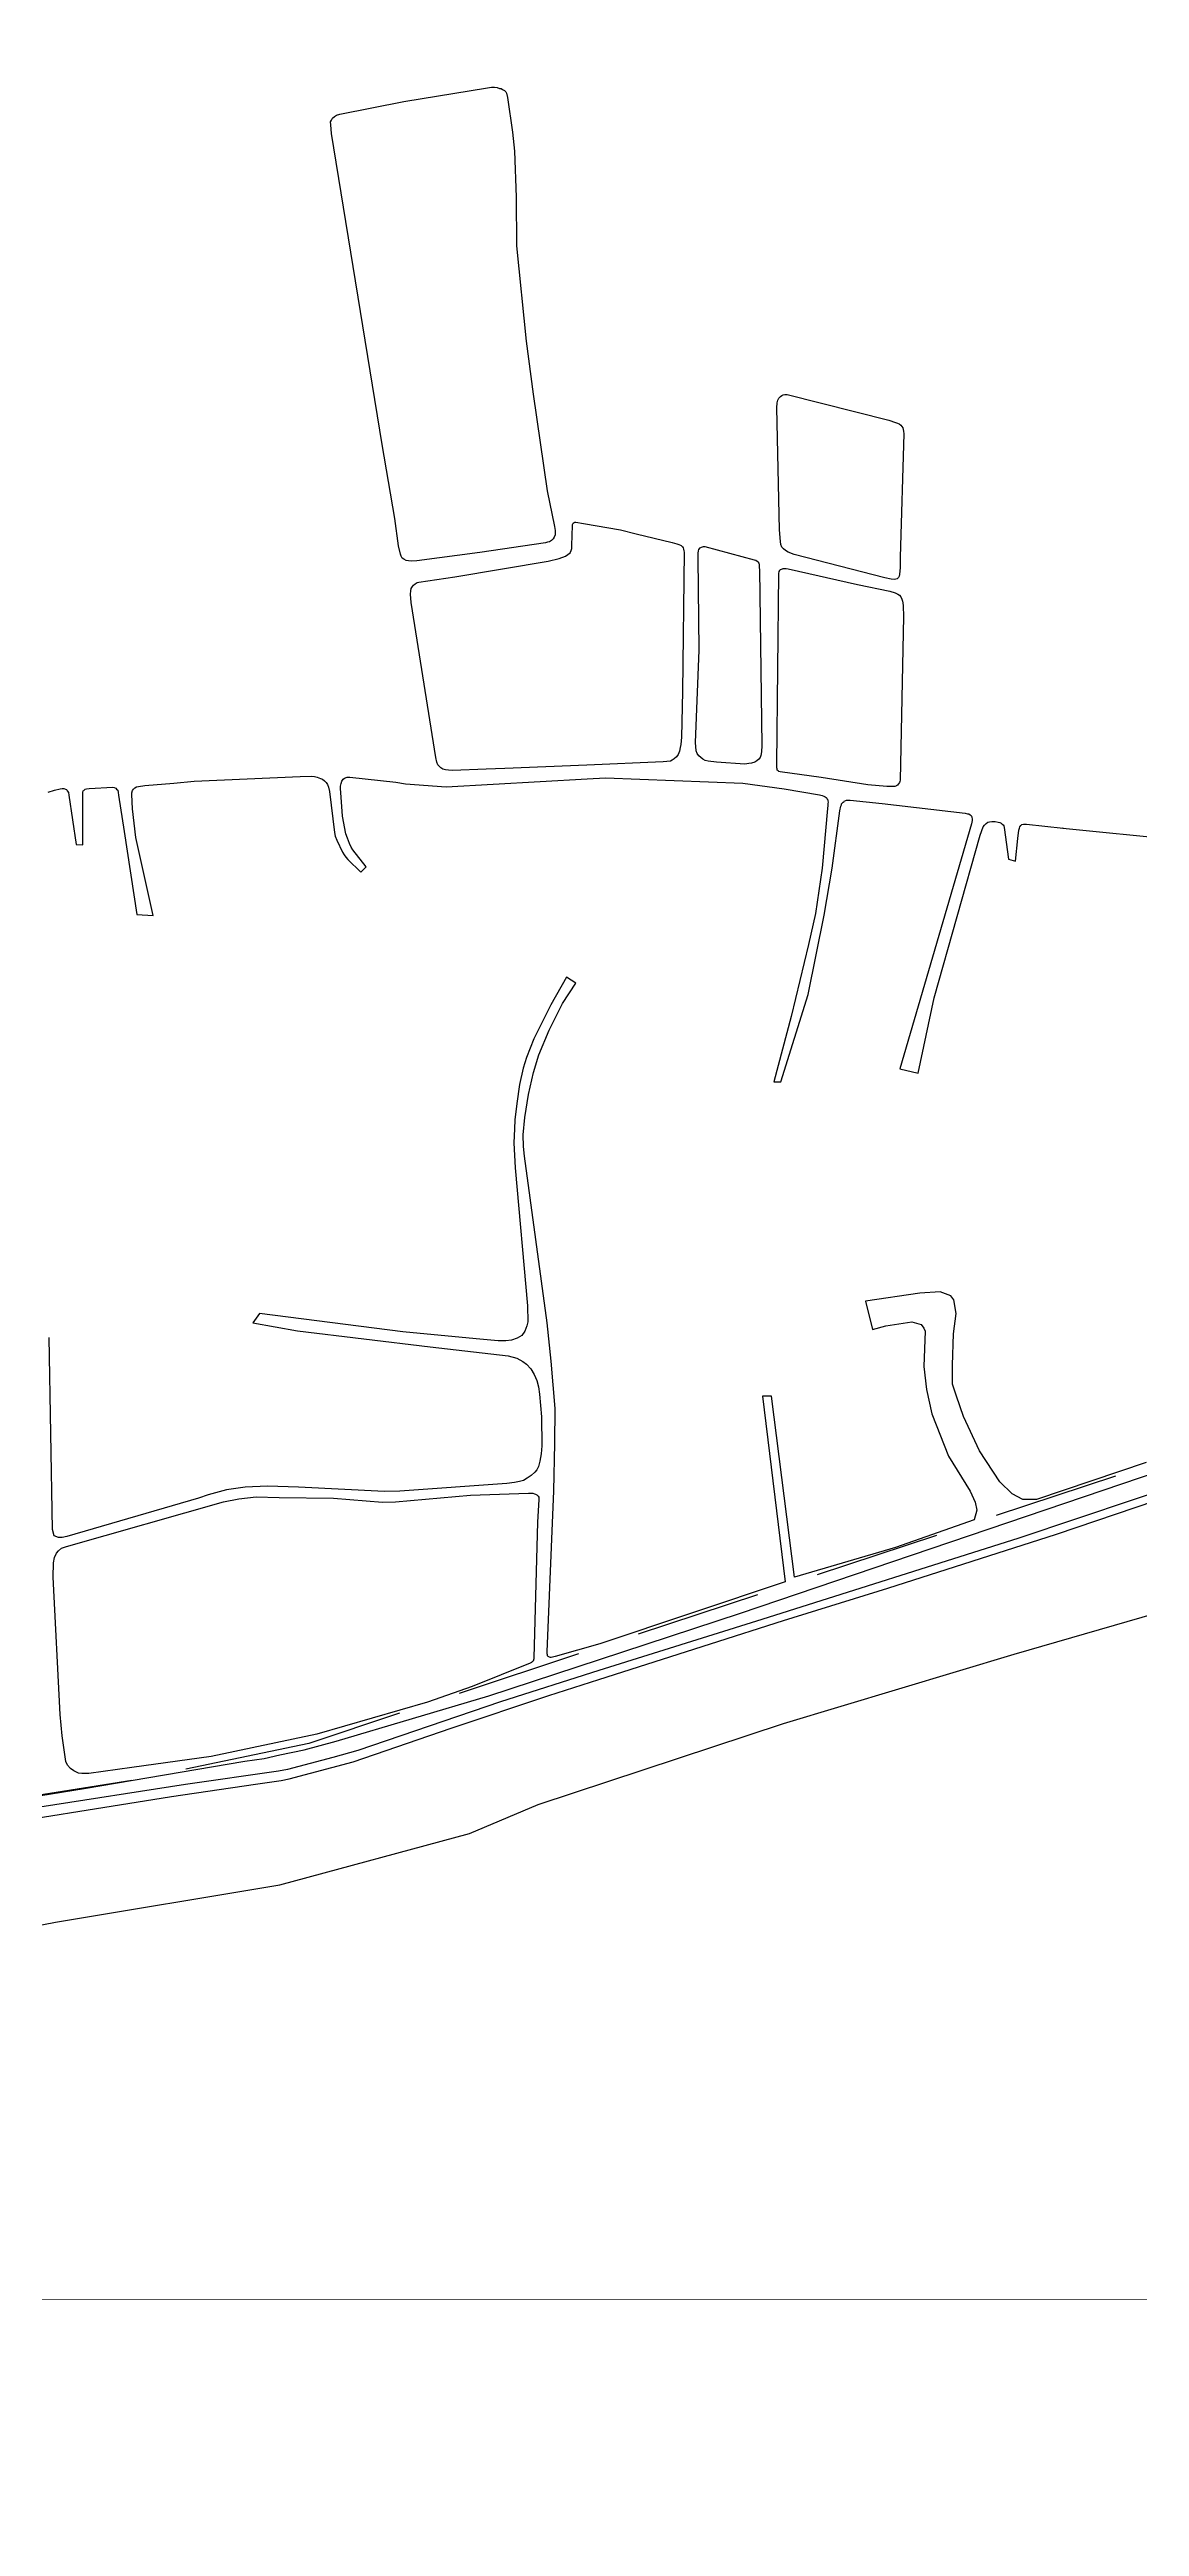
# Model space of a CAD drawing. Header units: metres. Extents: x 2 to 659295185, y -28 to 1124222152.
# Drawn here: x 657209 to 657642, y 1126739 to 1127724 of the extents above; entities that cross this region are included whole.
import ezdxf

# ---------------------------------------------------------------- set-up
doc = ezdxf.new("R2010")
doc.units = ezdxf.units.M
doc.header["$MEASUREMENT"] = 0
doc.linetypes.add('HIDDEN', pattern=[0.375, 0.25, -0.125])
for name, color, linetype in [('CERCA', 7, 'CONTINUOUS'), ('División Parroquial', 130, 'CONTINUOUS'), ('MANZANA', 30, 'CONTINUOUS')]:
    doc.layers.add(name, color=color, linetype=linetype)
doc.layers.add('Limite Municipio', color=1, linetype='HIDDEN', lineweight=30)

msp = doc.modelspace()

# ---------------------------------------------------------------- linework, layer by layer
at = {"layer": 'CERCA', "lineweight": 0}
msp.add_line((653807.4947, 1126830.69), (662151.2419, 1126827.7709), dxfattribs=at)
at = {"layer": 'División Parroquial', "color": 1, "flags": 128}
msp.add_lwpolyline([(656240.7558, 1126977.5076), (656446.4813, 1126965.77), (656546.7425, 1126964.0104), (656679.0471, 1126963.2306), (656829.1874, 1126958.9014), (656950.7807, 1126955.3122), (656997.5016, 1126954.7123), (657090.3416, 1126959.5013), (657167.3413, 1126971.009), (657211.069, 1126979.3873), (657300.3138, 1126994.3442), (657375.788, 1127014.7001), (657403.0735, 1127026.1877), (657500.7043, 1127058.5012), (657592.3486, 1127086.0256), (657705.2259, 1127118.5989)], dxfattribs=at)
at = {"layer": 'Limite Municipio', "color": 4, "linetype": 'HIDDEN', "lineweight": -3, "ltscale": 200}
msp.add_lwpolyline([(658407.7813, 1127581.3741), (658236.7543, 1127484.3038), (657806.8984, 1127242.743), (657742.5891, 1127180.7556), (657703.9573, 1127180.4457), (657311.8451, 1127050.5612), (657241.4314, 1127035.8251), (657073.0925, 1127008.8148), (656839.4894, 1127007.1559), (656468.4247, 1127024.7674), (656243.9162, 1127028.7874)], dxfattribs=at)
at = {"layer": 'MANZANA', "lineweight": -2}
for p, q in [((657684.4641, 1127162.4693), (657594.3206, 1127132.2055)), ((657483.5706, 1127102.4016), (657650.516, 1127159)), ((657594.3206, 1127132.2055), (657492.0144, 1127099.7821)), ((657492.0144, 1127099.7821), (657427.2433, 1127079.4762)), ((657427.4494, 1127083.9053), (657483.5706, 1127102.4016)), ((657383.4661, 1127069.4383), (657427.4494, 1127083.9053)), ((657427.2433, 1127079.4762), (657388.0755, 1127067.1387)), ((657322.7354, 1127051.4719), (657383.4661, 1127069.4383)), ((657388.0755, 1127067.1387), (657331.2946, 1127047.7527)), ((657286.396, 1127043.4636), (657294.0564, 1127044.6033)), ((657294.0564, 1127044.6033), (657300.2985, 1127045.9531)), ((657300.2985, 1127045.9531), (657309.9296, 1127047.9926)), ((657321.4491, 1127044.9433), (657303.3907, 1127040.2242)), ((657309.9296, 1127047.9926), (657322.7354, 1127051.4719)), ((657331.2946, 1127047.7527), (657321.4491, 1127044.9433)), ((657222.4577, 1127032.5658), (657286.396, 1127043.4636)), ((657299.779, 1127039.5444), (657262.7717, 1127034.1755)), ((657303.3907, 1127040.2242), (657299.779, 1127039.5444)), ((657133.551, 1127018.3387), (657222.4577, 1127032.5658)), ((657262.7717, 1127034.1755), (657204.8528, 1127025.1873))]:
    msp.add_line(p, q, dxfattribs=at)
for points in [[(657379.9121, 1127524.2157), (657354.8365, 1127520.8964), (657352.6431, 1127520.7764), (657351.4392, 1127520.8764), (657350.5652, 1127520.9864), (657349.6829, 1127521.5363), (657349.0232, 1127521.9762), (657348.5862, 1127522.746), (657348.2481, 1127523.6258), (657347.5802, 1127526.8352), (657346.1042, 1127537.7729), (657341.0412, 1127567.177), (657320.8801, 1127690.9518), (657320.542, 1127694.3811), (657320.5338, 1127695.4908), (657320.8636, 1127696.2607), (657321.2924, 1127697.0405), (657322.0593, 1127697.7104), (657322.8261, 1127698.1503), (657324.1372, 1127698.6002), (657349.6416, 1127703.5792), (657382.9219, 1127709.0381), (657384.571, 1127709.268), (657385.6677, 1127709.268), (657386.7562, 1127709.1681), (657387.7457, 1127708.8381), (657388.2981, 1127708.7282), (657388.8424, 1127708.3982), (657389.6175, 1127707.9583), (657390.1617, 1127707.4084), (657390.4915, 1127706.9685), (657390.8296, 1127705.1989), (657392.8663, 1127691.3817), (657393.6662, 1127683.8732), (657394.2929, 1127665.5069), (657394.4908, 1127646.1609), (657398.2756, 1127608.2386), (657401.1039, 1127587.2329), (657406.6451, 1127548.7707), (657409.5559, 1127534.6336), (657409.7868, 1127532.9739), (657409.894, 1127532.0841), (657409.7951, 1127531.3143), (657409.4652, 1127530.3145), (657409.0282, 1127529.6546), (657408.3768, 1127528.9847), (657407.6099, 1127528.5348), (657406.843, 1127528.3149), (657405.969, 1127528.0849)], [(657541.0112, 1127514.1977), (657504.9274, 1127523.4359), (657502.5113, 1127524.4257), (657501.4146, 1127525.0855), (657500.6478, 1127525.6354), (657499.9799, 1127526.4053), (657499.65, 1127527.3951), (657499.4274, 1127528.6148), (657499.0728, 1127533.2539), (657497.9844, 1127581.804), (657498.1988, 1127583.7936), (657498.4132, 1127584.7934), (657498.8419, 1127585.5732), (657499.5016, 1127586.3431), (657499.9386, 1127586.683), (657500.4829, 1127587.0129), (657501.1343, 1127587.1329), (657502.1238, 1127587.0229), (657542.6026, 1127576.805), (657545.2331, 1127575.9352), (657545.9999, 1127575.7152), (657546.6596, 1127575.3853), (657547.3193, 1127574.9454), (657547.7563, 1127574.3955), (657548.0944, 1127573.8456), (657548.3088, 1127573.1857), (657548.4242, 1127572.5159), (657548.5396, 1127571.4161), (657547.1131, 1127522.4061), (657547.0224, 1127518.3169), (657546.8163, 1127515.5475), (657546.7091, 1127514.7776), (657546.3792, 1127514.2277), (657545.835, 1127513.7778), (657545.398, 1127513.6679), (657544.6311, 1127513.5479), (657543.4272, 1127513.6579)], [(657422.4689, 1127439.6829), (657389.8236, 1127438.3232), (657382.3776, 1127438.0632), (657369.0111, 1127437.5633), (657367.3702, 1127437.6633), (657366.1581, 1127437.7733), (657365.1768, 1127438.1032), (657364.4017, 1127438.5431), (657363.6348, 1127439.203), (657363.1978, 1127439.7529), (657362.7525, 1127440.8527), (657362.3072, 1127442.7323), (657352.6101, 1127504.3997), (657352.2638, 1127507.6091), (657352.371, 1127509.0488), (657352.5854, 1127509.9386), (657353.1296, 1127510.7085), (657353.4512, 1127511.2683), (657354.1109, 1127511.7083), (657354.8777, 1127512.2681), (657355.6446, 1127512.4881), (657369.8769, 1127514.5477), (657407.0987, 1127520.7964), (657411.37, 1127521.8062), (657413.9922, 1127522.816), (657414.8663, 1127523.3759), (657415.7403, 1127524.1457), (657416.1773, 1127525.0355), (657416.4989, 1127525.8154), (657416.4907, 1127527.0251), (657416.6803, 1127534.9935), (657416.7875, 1127535.4334), (657417.0019, 1127535.8833), (657417.3318, 1127536.2133), (657417.6534, 1127536.3232), (657418.0986, 1127536.3232), (657421.0589, 1127535.7834), (657435.8602, 1127533.1939), (657442.0033, 1127531.6742), (657456.3676, 1127528.2049), (657458.2312, 1127527.655), (657459.0063, 1127527.4351), (657459.6577, 1127527.1051), (657459.9875, 1127527.0051), (657460.3173, 1127526.6752), (657460.54, 1127526.4453), (657460.7626, 1127526.1153), (657460.8698, 1127525.5654), (657460.9853, 1127524.9056), (657461.1007, 1127524.3557), (657460.4658, 1127468.937), (657460.1112, 1127450.8007), (657459.7979, 1127447.9212), (657459.5835, 1127446.7015), (657459.2619, 1127445.2618), (657458.7177, 1127443.932), (657458.0662, 1127442.9323), (657457.1922, 1127442.1624), (657456.4253, 1127441.6025), (657455.6584, 1127441.2626), (657452.8136, 1127440.9227)], [(657491.9072, 1127444.9618), (657491.6928, 1127443.5321), (657491.3712, 1127442.7523), (657490.827, 1127441.9724), (657490.0601, 1127441.4226), (657489.1861, 1127440.8627), (657487.875, 1127440.4128), (657486.8937, 1127440.3028), (657485.2445, 1127440.0728), (657473.956, 1127440.9027), (657470.6741, 1127441.2226), (657469.462, 1127441.5525), (657468.5879, 1127441.9924), (657467.7056, 1127442.6423), (657466.9388, 1127443.3122), (657466.2708, 1127444.302), (657465.941, 1127445.4017), (657465.7101, 1127448.7211), (657467.0789, 1127485.3336), (657466.6996, 1127522.0561), (657466.6914, 1127523.9358), (657466.7903, 1127524.9256), (657467.013, 1127525.4854), (657467.4418, 1127526.0353), (657467.9942, 1127526.3753), (657468.4313, 1127526.4852), (657468.8683, 1127526.5952), (657469.4125, 1127526.5952), (657489.0459, 1127521.3763), (657489.7055, 1127521.1563), (657490.1508, 1127520.8264), (657490.4806, 1127520.4965), (657490.8105, 1127519.9466), (657491.0331, 1127519.2867), (657491.0331, 1127518.2869), (657491.0414, 1127517.2971), (657491.0414, 1127517.2971), (657492.0061, 1127447.4013)], [(657548.4242, 1127498.7509), (657547.0719, 1127433.7141), (657546.9647, 1127433.1542), (657546.742, 1127432.7143), (657546.4205, 1127432.2644), (657545.9834, 1127431.7145), (657545.5464, 1127431.3846), (657544.8867, 1127431.1546), (657543.9055, 1127431.1546), (657541.7121, 1127431.1447), (657534.1506, 1127431.7745), (657515.6222, 1127434.6739), (657499.2872, 1127437.0335), (657498.7347, 1127437.1434), (657498.5203, 1127437.3634), (657498.1905, 1127437.6933), (657498.0751, 1127438.1332), (657497.9596, 1127438.5831), (657497.9596, 1127440.0128), (657498.8254, 1127515.8874), (657498.9326, 1127516.6672), (657499.147, 1127517.1072), (657499.3697, 1127517.4471), (657499.8067, 1127517.667), (657500.2437, 1127517.777), (657500.5653, 1127517.887), (657501.1178, 1127517.897), (657501.7775, 1127517.897), (657502.5443, 1127517.677), (657530.0689, 1127511.4983), (657542.8995, 1127508.7888), (657545.0929, 1127508.139), (657546.1896, 1127507.6991), (657546.742, 1127507.2592), (657547.2945, 1127506.5993), (657547.7398, 1127505.7095), (657547.9624, 1127504.9396), (657548.1851, 1127504.1698), (657548.2923, 1127503.06)], [(657399.8423, 1127082.4556), (657376.8777, 1127073.1675), (657359.0419, 1127066.8988), (657315.0503, 1127054.2114), (657273.0212, 1127045.2832), (657241.4891, 1127040.9441), (657224.4037, 1127038.5446), (657222.7628, 1127038.5346), (657221.5589, 1127038.5246), (657220.2396, 1127038.7445), (657219.1429, 1127039.2944), (657218.376, 1127039.6243), (657217.0567, 1127040.6141), (657215.8446, 1127041.9339), (657215.1766, 1127043.3636), (657213.7089, 1127053.5315), (657212.9008, 1127062.0498), (657210.1384, 1127116.6687), (657210.3363, 1127122.3175), (657210.6579, 1127124.5271), (657211.5237, 1127126.1867), (657212.2906, 1127127.1865), (657213.4862, 1127128.1863), (657215.457, 1127128.8662), (657277.9358, 1127146.6126), (657284.0707, 1127147.8623), (657290.857, 1127148.6621), (657300.0676, 1127148.3722), (657321.647, 1127148.0223), (657341.1567, 1127146.5626), (657346.3103, 1127146.6926), (657376.2097, 1127149.262), (657399.2156, 1127150.1418), (657400.1969, 1127150.1418), (657400.9638, 1127150.0319), (657401.6234, 1127149.8219), (657402.0605, 1127149.7119), (657402.5057, 1127149.382), (657402.7201, 1127149.272), (657403.05, 1127148.8321), (657403.2726, 1127148.5022), (657403.388, 1127148.1623), (657403.388, 1127147.5024), (657402.7696, 1127138.5442), (657401.3678, 1127084.5652), (657401.3678, 1127084.1153), (657401.2606, 1127083.8953), (657401.1534, 1127083.5654), (657401.0462, 1127083.2355), (657400.7164, 1127083.0155), (657400.3866, 1127082.7856)]]:
    msp.add_lwpolyline(points, close=True, dxfattribs=at)
for points in [[(657208.1017, 1127428.8851), (657210.7239, 1127429.6749), (657212.9173, 1127430.2348), (657213.7913, 1127430.3448), (657214.451, 1127430.3548), (657214.9952, 1127430.1349), (657215.4405, 1127429.9149), (657215.7703, 1127429.475), (657216.2074, 1127428.8151), (657216.3228, 1127427.7054), (657219.3655, 1127408.0294), (657221.996, 1127407.9294), (657222.0124, 1127428.9451), (657222.1196, 1127429.395), (657222.3423, 1127429.615), (657222.5567, 1127429.8349), (657222.8865, 1127430.0549), (657223.4307, 1127430.2848), (657224.4202, 1127430.3948), (657233.837, 1127430.8847), (657234.3895, 1127430.7747), (657235.0491, 1127430.5548), (657235.379, 1127430.1149), (657235.816, 1127429.6749), (657236.0386, 1127428.7851), (657236.1541, 1127427.6854), (657238.4134, 1127413.2083), (657243.4846, 1127380.265), (657249.9494, 1127379.8551), (657243.0229, 1127410.8988), (657241.6541, 1127422.2865), (657241.4149, 1127427.9253), (657241.4067, 1127428.7051), (657241.7365, 1127429.585), (657242.0581, 1127430.1449), (657242.6023, 1127430.6947), (657243.262, 1127431.0347), (657244.136, 1127431.1447), (657246.6593, 1127431.4946), (657258.154, 1127432.5344), (657266.2597, 1127433.2342), (657308.4371, 1127435.1938), (657312.8157, 1127435.2138), (657314.1268, 1127435.1038), (657315.2235, 1127434.8939), (657316.5428, 1127434.344), (657317.3097, 1127434.0141), (657318.0848, 1127433.3542), (657318.7444, 1127432.6943), (657319.2969, 1127431.9245), (657319.734, 1127430.9347), (657320.072, 1127429.1651), (657322.0098, 1127412.9084), (657322.3479, 1127411.3687), (657323.0075, 1127409.819), (657325.2174, 1127405.07), (657325.8853, 1127403.9702), (657326.545, 1127403.0904), (657327.3119, 1127402.1006), (657332.5975, 1127397.0316), (657334.6672, 1127399.2511), (657329.3816, 1127405.9798), (657328.7137, 1127407.0795), (657328.054, 1127408.5193), (657327.1717, 1127410.6088), (657326.611, 1127412.2685), (657325.2669, 1127419.3371), (657324.6815, 1127426.9755), (657324.4506, 1127430.3948), (657324.4506, 1127431.2846), (657324.665, 1127432.3944), (657324.9866, 1127433.2742), (657325.5308, 1127434.0541), (657326.075, 1127434.494), (657327.0645, 1127434.8339), (657328.153, 1127434.8339), (657346.4587, 1127432.9243), (657350.3013, 1127432.2844), (657366.5209, 1127431.0247), (657422.4937, 1127434.264), (657429.8325, 1127434.6239), (657484.5107, 1127432.4344), (657500.9611, 1127430.2948), (657514.9955, 1127427.8153), (657516.0922, 1127427.5954), (657516.7519, 1127427.2754), (657517.1889, 1127427.0555), (657517.626, 1127426.8355), (657517.8486, 1127426.5056), (657518.0712, 1127426.1657), (657518.2856, 1127425.8357), (657518.2939, 1127425.3958), (657518.4011, 1127424.9559), (657518.2939, 1127424.406), (657518.3021, 1127423.6262), (657518.1949, 1127422.4064), (657516.0015, 1127398.6213), (657513.3381, 1127380.5849), (657510.551, 1127368.2974), (657503.6658, 1127339.7233), (657496.8712, 1127313.7086), (657499.617, 1127313.7186), (657510.5263, 1127348.4915), (657516.8509, 1127379.9351), (657520.0502, 1127398.6413), (657523.1259, 1127421.4366), (657523.4475, 1127423.3162), (657523.6702, 1127423.8761), (657523.7774, 1127424.316), (657524.099, 1127424.646), (657524.3216, 1127424.9859), (657524.7586, 1127425.2059), (657524.973, 1127425.4258), (657525.41, 1127425.6458), (657525.7399, 1127425.7657), (657526.2841, 1127425.7657), (657527.1664, 1127425.7657), (657539.8815, 1127424.386), (657572.8731, 1127420.5568), (657573.8626, 1127420.3369), (657574.4151, 1127420.2269), (657574.8521, 1127419.8969), (657575.2892, 1127419.567), (657575.5118, 1127419.1271), (657575.619, 1127418.7972), (657575.7344, 1127418.3573), (657575.7344, 1127417.6874), (657575.4128, 1127416.2477), (657546.9235, 1127318.7975), (657554.2705, 1127317.1679), (657560.6033, 1127347.0618), (657578.8349, 1127411.8386), (657580.0223, 1127415.0579), (657580.5665, 1127415.8278), (657581.2179, 1127416.4976), (657581.8776, 1127416.9375), (657582.529, 1127417.1675), (657583.5185, 1127417.2775), (657584.8296, 1127417.1775), (657586.0417, 1127416.9575), (657586.7014, 1127416.8576), (657587.2456, 1127416.5276), (657587.6827, 1127416.1977), (657588.0125, 1127415.8678), (657588.3506, 1127415.5378), (657588.4578, 1127414.868), (657590.1564, 1127402.2705), (657592.9023, 1127401.4007), (657593.8506, 1127410.4689), (657594.2711, 1127413.7882), (657594.4855, 1127414.568), (657594.6999, 1127415.1179), (657595.0297, 1127415.6778), (657595.4667, 1127416.0077), (657596.1264, 1127416.2277), (657596.6706, 1127416.2377), (657597.3303, 1127416.2377), (657611.909, 1127414.528), (657611.8018, 1127414.528), (657702.2257, 1127405.5299)], [(657644.9088, 1127162.2894), (657601.2636, 1127147.4924), (657601.2636, 1127147.6024), (657595.8955, 1127147.5824), (657591.6077, 1127149.7719), (657586.6602, 1127154.6209), (657578.604, 1127166.9684), (657572.1887, 1127180.5457), (657569.4181, 1127188.604), (657567.8597, 1127193.473), (657567.8267, 1127200.9915), (657568.3214, 1127213.489), (657569.3769, 1127221.5673), (657568.3709, 1127226.9862), (657567.266, 1127228.5259), (657562.9864, 1127230.1656), (657554.8807, 1127229.5757), (657533.3096, 1127226.3863), (657535.9895, 1127215.1186), (657541.3493, 1127216.6883), (657551.6401, 1127218.278), (657555.3754, 1127217.1882), (657556.4721, 1127215.6485), (657557.0246, 1127214.5487), (657556.4309, 1127200.4916), (657557.5688, 1127191.3235), (657559.6963, 1127181.5954), (657566.2352, 1127164.8189), (657574.8439, 1127150.8117), (657576.9466, 1127146.5026), (657577.5073, 1127143.3032), (657576.4271, 1127139.534), (657545.1423, 1127128.4463), (657505.0923, 1127116.6587), (657495.8982, 1127188.724), (657492.2782, 1127188.704), (657501.3734, 1127114.759), (657427.6391, 1127090.0941), (657409.8033, 1127085.1551), (657408.2696, 1127084.7052), (657407.9397, 1127084.7052), (657407.6099, 1127084.8151), (657407.2801, 1127084.9251), (657407.0574, 1127085.1451), (657406.843, 1127085.365), (657406.7276, 1127085.8049), (657406.6204, 1127086.1349), (657406.6122, 1127086.9047), (657409.2921, 1127150.9617), (657409.7538, 1127169.8678), (657409.8033, 1127183.695), (657408.2943, 1127202.6012), (657406.6946, 1127217.8581), (657397.6324, 1127284.0646), (657397.1789, 1127287.9338), (657397.1542, 1127292.5829), (657397.7809, 1127299.5514), (657399.1662, 1127308.6296), (657401.2111, 1127317.3778), (657403.3715, 1127324.4664), (657407.4862, 1127334.2144), (657412.6976, 1127344.8522), (657418.0327, 1127352.9506), (657414.4045, 1127355.2601), (657408.1047, 1127344.2823), (657401.3678, 1127330.7551), (657398.4405, 1127323.3366), (657397.1459, 1127319.1275), (657395.6452, 1127312.5888), (657394.5815, 1127305.0703), (657393.7322, 1127298.5416), (657393.6415, 1127295.0024), (657393.4436, 1127289.4635), (657393.9301, 1127279.5155), (657398.7704, 1127224.5667), (657398.9105, 1127218.268), (657398.589, 1127216.6083), (657397.8303, 1127214.4987), (657396.5275, 1127212.8391), (657394.7794, 1127211.7193), (657392.4788, 1127210.9395), (657390.1782, 1127210.7095), (657387.2179, 1127210.6895), (657378.4526, 1127211.4294), (657349.1881, 1127214.2888), (657292.2918, 1127221.5573), (657289.5624, 1127217.8881), (657307.3322, 1127214.6487), (657360.1716, 1127208.25), (657391.1924, 1127204.7407), (657394.5897, 1127203.7609), (657397.0058, 1127202.4412), (657398.4405, 1127201.3414), (657400.0897, 1127199.5818), (657401.4173, 1127197.2623), (657402.5222, 1127194.8328), (657403.1901, 1127192.4032), (657403.6437, 1127189.4239), (657404.3363, 1127180.4657), (657404.5012, 1127168.858), (657404.2951, 1127165.7587), (657403.7591, 1127162.7693), (657403.2231, 1127160.6597), (657402.5717, 1127159.33), (657401.6976, 1127158.4402), (657400.2794, 1127157.1104), (657398.6384, 1127156.0007), (657397.2201, 1127155.1108), (657395.5792, 1127154.6609), (657393.7157, 1127154.321), (657390.6482, 1127153.9711), (657348.0419, 1127150.9017), (657341.907, 1127150.7717), (657307.7115, 1127152.5014), (657295.4417, 1127152.8813), (657286.462, 1127152.5114), (657279.1232, 1127151.3716), (657271.7926, 1127149.352), (657267.9665, 1127148.1223), (657215.5477, 1127132.8454), (657213.6924, 1127132.3955), (657212.2659, 1127132.3855), (657210.6167, 1127133.1553), (657209.8416, 1127135.5848), (657208.6212, 1127211.9993)], [(657172.6776, 1127015.8592), (657257.2057, 1127029.3964), (657290.6014, 1127034.3054), (657300.785, 1127035.7851), (657304.0668, 1127036.465), (657329.4558, 1127043.2136), (657368.5081, 1127056.6509), (657407.346, 1127069.5483), (657427.1526, 1127075.937), (657471.5729, 1127090.1841), (657500.6725, 1127099.3822), (657542.1409, 1127112.2796), (657609.2126, 1127133.7052), (657648.8174, 1127147.1525)]]:
    msp.add_lwpolyline(points, dxfattribs=at)

doc.saveas('drawing.dxf')
